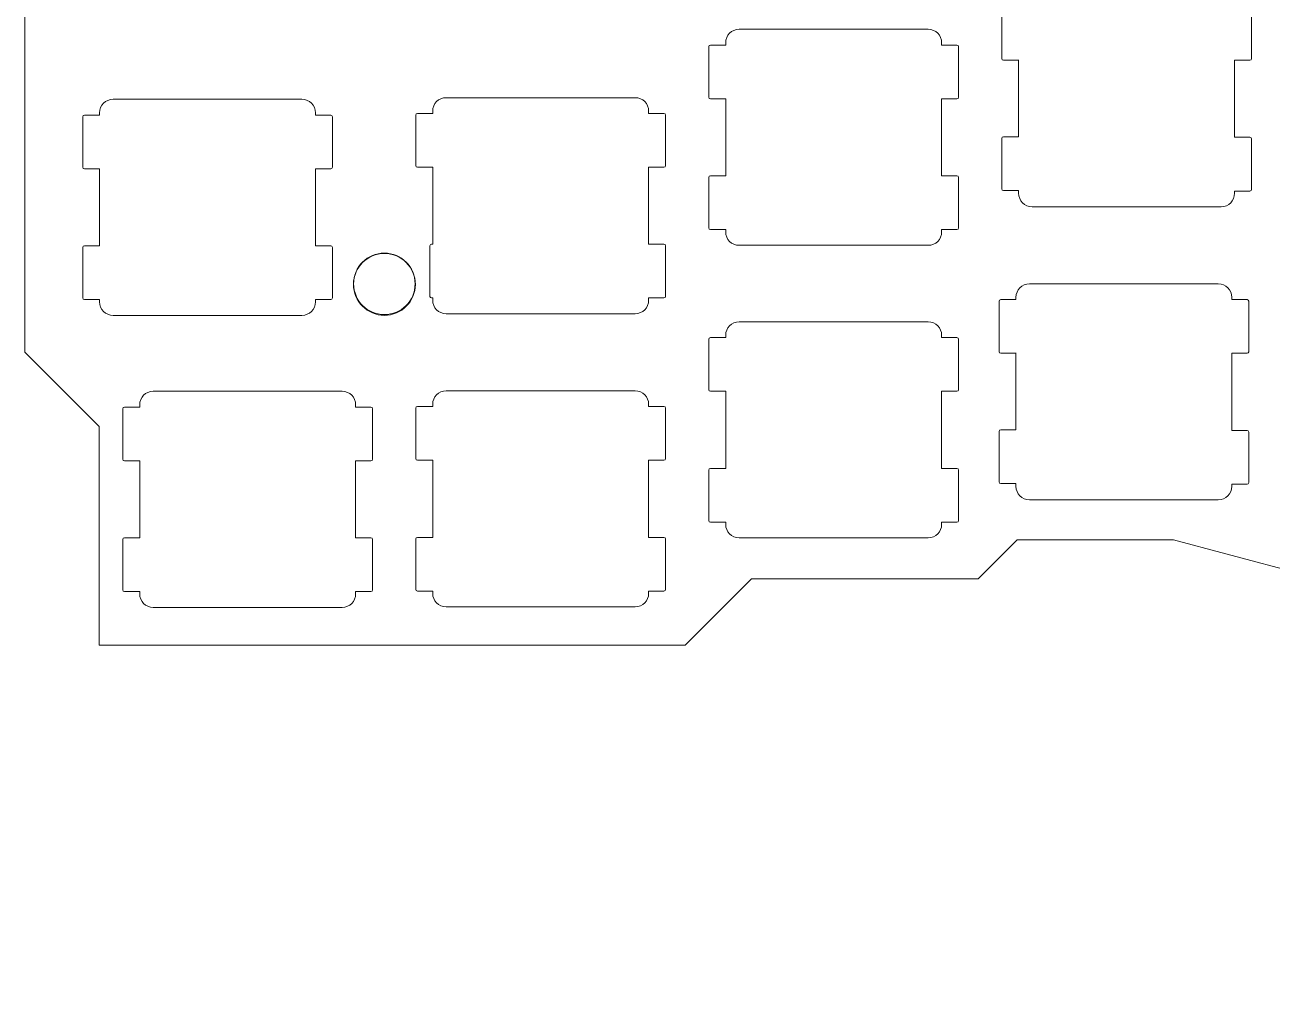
# Model space of a CAD drawing. Header units: millimetres. Extents: x -194 to 290, y 0 to 127.
# Drawn here: x -194.1 to -113, y 0.2 to 63.4 of the extents above; entities that cross this region are included whole.
import ezdxf

# ---------------------------------------------------------------- set-up
doc = ezdxf.new("R2010")
doc.units = ezdxf.units.MM
doc.header["$MEASUREMENT"] = 0
doc.layers.add('holes', color=7, linetype='Continuous')
doc.layers.add('Layer 1', color=7, linetype='Continuous')

# ---------------------------------------------------------------- blocks, each defined once
blk = doc.blocks.new('block 3')
at = {"layer": 'Layer 1', "color": 7, "lineweight": 9, "true_color": 0xffffff}
blk.add_lwpolyline([(-191.583, 39.657), (-191.583, 39.657)], dxfattribs=at)
blk.add_open_spline([(-191.752, 39.812), (-191.749, 39.815), (-191.745, 39.819), (-191.745, 39.819)], degree=3, dxfattribs=at)
blk = doc.blocks.new('block 4')
at = {"layer": 'Layer 1', "color": 7, "lineweight": 9, "true_color": 0xffffff}
for points in [[(-191.745, 39.819), (-191.745, 39.819)], [(-191.583, 39.657), (-191.583, 39.657)], [(-191.583, 39.657), (-191.583, 39.657)]]:
    blk.add_lwpolyline(points, dxfattribs=at)
blk.add_open_spline([(-191.752, 39.812), (-191.749, 39.815), (-191.745, 39.819), (-191.745, 39.819)], degree=3, dxfattribs=at)
blk = doc.blocks.new('block 5')
at = {"layer": 'Layer 1', "color": 7, "lineweight": 9, "true_color": 0xffffff}
blk.add_open_spline([(-191.752, 39.812), (-191.749, 39.815), (-191.745, 39.819), (-191.745, 39.819), (-191.745, 39.819), (-194.077, 42.151), (-194.077, 42.151), (-194.077, 42.151), (-194.077, 121.653), (-194.077, 121.653), (-194.077, 121.653), (-193.858, 121.871), (-193.858, 121.871), (-193.858, 121.871), (-191.583, 124.147), (-191.583, 124.147), (-191.583, 124.147), (-188.997, 126.733), (-188.997, 126.733), (-188.997, 126.733), (-31.898, 126.733), (-31.898, 126.733), (-31.898, 126.733), (-31.898, 41.897), (-31.898, 41.897), (-31.898, 41.897), (-33.659, 38.842), (-33.659, 38.842), (-33.659, 38.842), (-54.141, 3.296), (-54.141, 3.296), (-54.141, 3.296), (-54.173, 3.239), (-54.173, 3.239), (-54.173, 3.239), (-55.901, 0.241), (-55.901, 0.241), (-55.901, 0.241), (-56.028, 0.241), (-56.028, 0.241), (-56.028, 0.241), (-58.984, 1.945), (-58.984, 1.945), (-58.984, 1.945), (-59.083, 2.001), (-59.083, 2.001), (-59.083, 2.001), (-94.372, 22.353), (-94.372, 22.353), (-94.372, 22.353), (-97.43, 24.117), (-97.43, 24.117), (-97.43, 24.117), (-100.838, 25.023), (-100.838, 25.023), (-100.838, 25.023), (-115.993, 29.052), (-115.993, 29.052), (-115.993, 29.052), (-119.401, 29.959), (-119.401, 29.959), (-119.401, 29.959), (-129.561, 29.959), (-129.561, 29.959), (-129.561, 29.959), (-129.607, 29.913), (-129.607, 29.913), (-129.607, 29.913), (-132.055, 27.465), (-132.055, 27.465), (-132.055, 27.465), (-132.101, 27.419), (-132.101, 27.419), (-132.101, 27.419), (-146.833, 27.419), (-146.833, 27.419), (-146.833, 27.419), (-148.657, 25.595), (-148.657, 25.595), (-148.657, 25.595), (-149.327, 24.925), (-149.327, 24.925), (-149.327, 24.925), (-151.151, 23.101), (-151.151, 23.101), (-151.151, 23.101), (-189.251, 23.101), (-189.251, 23.101), (-189.251, 23.101), (-189.251, 37.325), (-189.251, 37.325), (-189.251, 37.325), (-191.745, 39.819), (-191.745, 39.819)], degree=3, knots=[0, 0, 0, 0, 1, 1, 1, 2, 2, 2, 3, 3, 3, 4, 4, 4, 5, 5, 5, 6, 6, 6, 7, 7, 7, 8, 8, 8, 9, 9, 9, 10, 10, 10, 11, 11, 11, 12, 12, 12, 13, 13, 13, 14, 14, 14, 15, 15, 15, 16, 16, 16, 17, 17, 17, 18, 18, 18, 19, 19, 19, 20, 20, 20, 21, 21, 21, 22, 22, 22, 23, 23, 23, 24, 24, 24, 25, 25, 25, 26, 26, 26, 27, 27, 27, 28, 28, 28, 29, 29, 29, 30, 30, 30, 31, 31, 31, 31], dxfattribs=at)
blk = doc.blocks.new('block 2')
at = {"layer": 'Layer 1'}
for name in ['block 5', 'block 3', 'block 4']:
    blk.add_blockref(name, (0, 0), dxfattribs=at)
blk = doc.blocks.new('block 38')
at = {"layer": 'holes', "color": 7, "lineweight": 9, "true_color": 0xffffff}
blk.add_open_spline([(-170.706, 48.596), (-169.601, 48.596), (-168.706, 47.7), (-168.706, 46.596), (-168.706, 45.491), (-169.601, 44.596), (-170.706, 44.596), (-171.811, 44.596), (-172.706, 45.491), (-172.706, 46.596), (-172.706, 47.7), (-171.811, 48.596), (-170.706, 48.596)], degree=3, knots=[0, 0, 0, 0, 1, 1, 1, 2, 2, 2, 3, 3, 3, 4, 4, 4, 4], dxfattribs=at)
blk = doc.blocks.new('block 35')
at = {"layer": 'holes'}
blk.add_blockref('block 38', (0, 0), dxfattribs=at)
blk = doc.blocks.new('block 52')
at = {"layer": 'holes', "color": 7, "lineweight": 9, "true_color": 0xffffff}
blk.add_open_spline([(-170.703, 44.548), (-171.814, 44.548), (-172.714, 45.448), (-172.714, 46.559), (-172.714, 47.669), (-171.814, 48.57), (-170.703, 48.57), (-169.593, 48.57), (-168.692, 47.669), (-168.692, 46.559), (-168.692, 45.448), (-169.593, 44.548), (-170.703, 44.548)], degree=3, knots=[0, 0, 0, 0, 1, 1, 1, 2, 2, 2, 3, 3, 3, 4, 4, 4, 4], dxfattribs=at)
blk = doc.blocks.new('block 49')
at = {"layer": 'holes', "color": 7, "lineweight": 9, "true_color": 0xffffff}
for points, knots in [([(-129.464, 61.164), (-129.464, 61.164), (-129.464, 56.154), (-129.464, 56.154), (-129.464, 56.154), (-130.451, 56.154), (-130.451, 56.154), (-130.522, 56.154), (-130.557, 56.119), (-130.557, 56.049), (-130.557, 56.049), (-130.557, 52.768), (-130.557, 52.768), (-130.557, 52.697), (-130.522, 52.662), (-130.451, 52.662), (-130.451, 52.662), (-129.464, 52.662), (-129.464, 52.662), (-129.464, 52.662), (-129.464, 52.486), (-129.464, 52.486), (-129.464, 51.992), (-129.076, 51.604), (-128.582, 51.604), (-128.582, 51.604), (-116.305, 51.604), (-116.305, 51.604), (-115.811, 51.604), (-115.423, 51.992), (-115.423, 52.486), (-115.423, 52.486), (-115.423, 52.627), (-115.423, 52.627), (-115.423, 52.627), (-114.435, 52.627), (-114.435, 52.627), (-114.365, 52.627), (-114.329, 52.662), (-114.329, 52.733), (-114.329, 52.733), (-114.329, 56.013), (-114.329, 56.013), (-114.329, 56.084), (-114.365, 56.119), (-114.435, 56.119), (-114.435, 56.119), (-115.423, 56.119), (-115.423, 56.119), (-115.423, 56.119), (-115.423, 61.129), (-115.423, 61.129), (-115.423, 61.129), (-114.435, 61.129), (-114.435, 61.129), (-114.365, 61.129), (-114.329, 61.164), (-114.329, 61.234), (-114.329, 61.234), (-114.329, 64.515), (-114.329, 64.515), (-114.329, 64.586), (-114.365, 64.621), (-114.435, 64.621), (-114.435, 64.621), (-115.423, 64.621), (-115.423, 64.621), (-115.423, 64.621), (-115.423, 64.762), (-115.423, 64.762), (-115.423, 65.256), (-115.811, 65.644), (-116.305, 65.644), (-116.305, 65.644), (-128.582, 65.644), (-128.582, 65.644), (-129.076, 65.644), (-129.464, 65.256), (-129.464, 64.762), (-129.464, 64.762), (-129.464, 64.621), (-129.464, 64.621), (-129.464, 64.621), (-130.451, 64.621), (-130.451, 64.621), (-130.522, 64.621), (-130.557, 64.586), (-130.557, 64.515), (-130.557, 64.515), (-130.557, 61.234), (-130.557, 61.234), (-130.557, 61.164), (-130.522, 61.129), (-130.451, 61.129), (-130.451, 61.129), (-129.464, 61.129), (-129.464, 61.129), (-129.464, 61.129), (-129.464, 61.164), (-129.464, 61.164), (-129.464, 61.164), (-129.464, 61.164), (-129.464, 61.164)], [0, 0, 0, 0, 1, 1, 1, 2, 2, 2, 3, 3, 3, 4, 4, 4, 5, 5, 5, 6, 6, 6, 7, 7, 7, 8, 8, 8, 9, 9, 9, 10, 10, 10, 11, 11, 11, 12, 12, 12, 13, 13, 13, 14, 14, 14, 15, 15, 15, 16, 16, 16, 17, 17, 17, 18, 18, 18, 19, 19, 19, 20, 20, 20, 21, 21, 21, 22, 22, 22, 23, 23, 23, 24, 24, 24, 25, 25, 25, 26, 26, 26, 27, 27, 27, 28, 28, 28, 29, 29, 29, 30, 30, 30, 31, 31, 31, 32, 32, 32, 33, 33, 33, 34, 34, 34, 34]), ([(-148.514, 58.624), (-148.514, 58.624), (-148.514, 53.614), (-148.514, 53.614), (-148.514, 53.614), (-149.501, 53.614), (-149.501, 53.614), (-149.572, 53.614), (-149.607, 53.579), (-149.607, 53.509), (-149.607, 53.509), (-149.607, 50.228), (-149.607, 50.228), (-149.607, 50.157), (-149.572, 50.122), (-149.501, 50.122), (-149.501, 50.122), (-148.514, 50.122), (-148.514, 50.122), (-148.514, 50.122), (-148.514, 49.981), (-148.514, 49.981), (-148.514, 49.487), (-148.126, 49.099), (-147.632, 49.099), (-147.632, 49.099), (-135.355, 49.099), (-135.355, 49.099), (-134.861, 49.099), (-134.473, 49.487), (-134.473, 49.981), (-134.473, 49.981), (-134.473, 50.122), (-134.473, 50.122), (-134.473, 50.122), (-133.485, 50.122), (-133.485, 50.122), (-133.415, 50.122), (-133.379, 50.157), (-133.379, 50.228), (-133.379, 50.228), (-133.379, 53.509), (-133.379, 53.509), (-133.379, 53.579), (-133.415, 53.614), (-133.485, 53.614), (-133.485, 53.614), (-134.473, 53.614), (-134.473, 53.614), (-134.473, 53.614), (-134.473, 58.624), (-134.473, 58.624), (-134.473, 58.624), (-133.485, 58.624), (-133.485, 58.624), (-133.415, 58.624), (-133.379, 58.659), (-133.379, 58.73), (-133.379, 58.73), (-133.379, 62.011), (-133.379, 62.011), (-133.379, 62.081), (-133.415, 62.116), (-133.485, 62.116), (-133.485, 62.116), (-134.473, 62.116), (-134.473, 62.116), (-134.473, 62.116), (-134.473, 62.258), (-134.473, 62.258), (-134.473, 62.751), (-134.861, 63.139), (-135.355, 63.139), (-135.355, 63.139), (-147.632, 63.139), (-147.632, 63.139), (-148.126, 63.139), (-148.514, 62.751), (-148.514, 62.258), (-148.514, 62.258), (-148.514, 62.116), (-148.514, 62.116), (-148.514, 62.116), (-149.501, 62.116), (-149.501, 62.116), (-149.572, 62.116), (-149.607, 62.081), (-149.607, 62.011), (-149.607, 62.011), (-149.607, 58.73), (-149.607, 58.73), (-149.607, 58.659), (-149.572, 58.624), (-149.501, 58.624), (-149.501, 58.624), (-148.514, 58.624), (-148.514, 58.624)], [0, 0, 0, 0, 1, 1, 1, 2, 2, 2, 3, 3, 3, 4, 4, 4, 5, 5, 5, 6, 6, 6, 7, 7, 7, 8, 8, 8, 9, 9, 9, 10, 10, 10, 11, 11, 11, 12, 12, 12, 13, 13, 13, 14, 14, 14, 15, 15, 15, 16, 16, 16, 17, 17, 17, 18, 18, 18, 19, 19, 19, 20, 20, 20, 21, 21, 21, 22, 22, 22, 23, 23, 23, 24, 24, 24, 25, 25, 25, 26, 26, 26, 27, 27, 27, 28, 28, 28, 29, 29, 29, 30, 30, 30, 31, 31, 31, 32, 32, 32, 32]), ([(-189.224, 54.073), (-189.224, 54.073), (-189.224, 49.064), (-189.224, 49.064), (-189.224, 49.064), (-190.212, 49.064), (-190.212, 49.064), (-190.282, 49.064), (-190.318, 49.028), (-190.318, 48.958), (-190.318, 48.958), (-190.318, 45.677), (-190.318, 45.677), (-190.318, 45.606), (-190.282, 45.571), (-190.212, 45.571), (-190.212, 45.571), (-189.224, 45.571), (-189.224, 45.571), (-189.224, 45.571), (-189.224, 45.43), (-189.224, 45.43), (-189.224, 44.936), (-188.836, 44.548), (-188.342, 44.548), (-188.342, 44.548), (-176.066, 44.548), (-176.066, 44.548), (-175.572, 44.548), (-175.184, 44.936), (-175.184, 45.43), (-175.184, 45.43), (-175.184, 45.571), (-175.184, 45.571), (-175.184, 45.571), (-174.196, 45.571), (-174.196, 45.571), (-174.125, 45.571), (-174.09, 45.606), (-174.09, 45.677), (-174.09, 45.677), (-174.09, 48.958), (-174.09, 48.958), (-174.09, 49.028), (-174.125, 49.064), (-174.196, 49.064), (-174.196, 49.064), (-175.184, 49.064), (-175.184, 49.064), (-175.184, 49.064), (-175.184, 54.073), (-175.184, 54.073), (-175.184, 54.073), (-174.196, 54.073), (-174.196, 54.073), (-174.125, 54.073), (-174.09, 54.108), (-174.09, 54.179), (-174.09, 54.179), (-174.09, 57.46), (-174.09, 57.46), (-174.09, 57.53), (-174.125, 57.566), (-174.196, 57.566), (-174.196, 57.566), (-175.184, 57.566), (-175.184, 57.566), (-175.184, 57.566), (-175.184, 57.707), (-175.184, 57.707), (-175.184, 58.201), (-175.572, 58.589), (-176.066, 58.589), (-176.066, 58.589), (-188.342, 58.589), (-188.342, 58.589), (-188.836, 58.589), (-189.224, 58.201), (-189.224, 57.707), (-189.224, 57.707), (-189.224, 57.566), (-189.224, 57.566), (-189.224, 57.566), (-190.212, 57.566), (-190.212, 57.566), (-190.282, 57.566), (-190.318, 57.53), (-190.318, 57.46), (-190.318, 57.46), (-190.318, 54.179), (-190.318, 54.179), (-190.318, 54.108), (-190.282, 54.073), (-190.212, 54.073), (-190.212, 54.073), (-189.224, 54.073), (-189.224, 54.073), (-189.224, 54.073), (-189.224, 54.073), (-189.224, 54.073)], [0, 0, 0, 0, 1, 1, 1, 2, 2, 2, 3, 3, 3, 4, 4, 4, 5, 5, 5, 6, 6, 6, 7, 7, 7, 8, 8, 8, 9, 9, 9, 10, 10, 10, 11, 11, 11, 12, 12, 12, 13, 13, 13, 14, 14, 14, 15, 15, 15, 16, 16, 16, 17, 17, 17, 18, 18, 18, 19, 19, 19, 20, 20, 20, 21, 21, 21, 22, 22, 22, 23, 23, 23, 24, 24, 24, 25, 25, 25, 26, 26, 26, 27, 27, 27, 28, 28, 28, 29, 29, 29, 30, 30, 30, 31, 31, 31, 32, 32, 32, 33, 33, 33, 33]), ([(-167.564, 54.179), (-167.564, 54.179), (-167.564, 49.169), (-167.564, 49.169), (-167.564, 49.169), (-167.634, 49.169), (-167.634, 49.169), (-167.705, 49.169), (-167.74, 49.134), (-167.74, 49.064), (-167.74, 49.064), (-167.74, 45.783), (-167.74, 45.783), (-167.74, 45.712), (-167.705, 45.677), (-167.634, 45.677), (-167.634, 45.677), (-167.564, 45.677), (-167.564, 45.677), (-167.564, 45.677), (-167.564, 45.536), (-167.564, 45.536), (-167.564, 45.042), (-167.176, 44.654), (-166.682, 44.654), (-166.682, 44.654), (-154.405, 44.654), (-154.405, 44.654), (-153.911, 44.654), (-153.523, 45.042), (-153.523, 45.536), (-153.523, 45.536), (-153.523, 45.677), (-153.523, 45.677), (-153.523, 45.677), (-152.535, 45.677), (-152.535, 45.677), (-152.465, 45.677), (-152.429, 45.712), (-152.429, 45.783), (-152.429, 45.783), (-152.429, 49.064), (-152.429, 49.064), (-152.429, 49.134), (-152.465, 49.169), (-152.535, 49.169), (-152.535, 49.169), (-153.523, 49.169), (-153.523, 49.169), (-153.523, 49.169), (-153.523, 54.179), (-153.523, 54.179), (-153.523, 54.179), (-152.535, 54.179), (-152.535, 54.179), (-152.465, 54.179), (-152.429, 54.214), (-152.429, 54.285), (-152.429, 54.285), (-152.429, 57.566), (-152.429, 57.566), (-152.429, 57.636), (-152.465, 57.671), (-152.535, 57.671), (-152.535, 57.671), (-153.523, 57.671), (-153.523, 57.671), (-153.523, 57.671), (-153.523, 57.813), (-153.523, 57.813), (-153.523, 58.306), (-153.911, 58.694), (-154.405, 58.694), (-154.405, 58.694), (-166.682, 58.694), (-166.682, 58.694), (-167.176, 58.694), (-167.564, 58.306), (-167.564, 57.813), (-167.564, 57.813), (-167.564, 57.671), (-167.564, 57.671), (-167.564, 57.671), (-168.551, 57.671), (-168.551, 57.671), (-168.622, 57.671), (-168.657, 57.636), (-168.657, 57.566), (-168.657, 57.566), (-168.657, 54.285), (-168.657, 54.285), (-168.657, 54.214), (-168.622, 54.179), (-168.551, 54.179), (-168.551, 54.179), (-167.564, 54.179), (-167.564, 54.179)], [0, 0, 0, 0, 1, 1, 1, 2, 2, 2, 3, 3, 3, 4, 4, 4, 5, 5, 5, 6, 6, 6, 7, 7, 7, 8, 8, 8, 9, 9, 9, 10, 10, 10, 11, 11, 11, 12, 12, 12, 13, 13, 13, 14, 14, 14, 15, 15, 15, 16, 16, 16, 17, 17, 17, 18, 18, 18, 19, 19, 19, 20, 20, 20, 21, 21, 21, 22, 22, 22, 23, 23, 23, 24, 24, 24, 25, 25, 25, 26, 26, 26, 27, 27, 27, 28, 28, 28, 29, 29, 29, 30, 30, 30, 31, 31, 31, 32, 32, 32, 32]), ([(-129.64, 42.114), (-129.64, 42.114), (-129.64, 37.104), (-129.64, 37.104), (-129.64, 37.104), (-130.628, 37.104), (-130.628, 37.104), (-130.698, 37.104), (-130.734, 37.069), (-130.734, 36.999), (-130.734, 36.999), (-130.734, 33.718), (-130.734, 33.718), (-130.734, 33.647), (-130.698, 33.612), (-130.628, 33.612), (-130.628, 33.612), (-129.64, 33.612), (-129.64, 33.612), (-129.64, 33.612), (-129.64, 33.436), (-129.64, 33.436), (-129.64, 32.942), (-129.252, 32.554), (-128.758, 32.554), (-128.758, 32.554), (-116.481, 32.554), (-116.481, 32.554), (-115.987, 32.554), (-115.599, 32.942), (-115.599, 33.436), (-115.599, 33.436), (-115.599, 33.577), (-115.599, 33.577), (-115.599, 33.577), (-114.612, 33.577), (-114.612, 33.577), (-114.541, 33.577), (-114.506, 33.612), (-114.506, 33.683), (-114.506, 33.683), (-114.506, 36.963), (-114.506, 36.963), (-114.506, 37.034), (-114.541, 37.069), (-114.612, 37.069), (-114.612, 37.069), (-115.599, 37.069), (-115.599, 37.069), (-115.599, 37.069), (-115.599, 42.079), (-115.599, 42.079), (-115.599, 42.079), (-114.612, 42.079), (-114.612, 42.079), (-114.541, 42.079), (-114.506, 42.114), (-114.506, 42.184), (-114.506, 42.184), (-114.506, 45.465), (-114.506, 45.465), (-114.506, 45.536), (-114.541, 45.571), (-114.612, 45.571), (-114.612, 45.571), (-115.599, 45.571), (-115.599, 45.571), (-115.599, 45.571), (-115.599, 45.712), (-115.599, 45.712), (-115.599, 46.206), (-115.987, 46.594), (-116.481, 46.594), (-116.481, 46.594), (-128.758, 46.594), (-128.758, 46.594), (-129.252, 46.594), (-129.64, 46.206), (-129.64, 45.712), (-129.64, 45.712), (-129.64, 45.571), (-129.64, 45.571), (-129.64, 45.571), (-130.628, 45.571), (-130.628, 45.571), (-130.698, 45.571), (-130.734, 45.536), (-130.734, 45.465), (-130.734, 45.465), (-130.734, 42.184), (-130.734, 42.184), (-130.734, 42.114), (-130.698, 42.079), (-130.628, 42.079), (-130.628, 42.079), (-129.64, 42.079), (-129.64, 42.079), (-129.64, 42.079), (-129.64, 42.114), (-129.64, 42.114)], [0, 0, 0, 0, 1, 1, 1, 2, 2, 2, 3, 3, 3, 4, 4, 4, 5, 5, 5, 6, 6, 6, 7, 7, 7, 8, 8, 8, 9, 9, 9, 10, 10, 10, 11, 11, 11, 12, 12, 12, 13, 13, 13, 14, 14, 14, 15, 15, 15, 16, 16, 16, 17, 17, 17, 18, 18, 18, 19, 19, 19, 20, 20, 20, 21, 21, 21, 22, 22, 22, 23, 23, 23, 24, 24, 24, 25, 25, 25, 26, 26, 26, 27, 27, 27, 28, 28, 28, 29, 29, 29, 30, 30, 30, 31, 31, 31, 32, 32, 32, 33, 33, 33, 33]), ([(-148.514, 39.609), (-148.514, 39.609), (-148.514, 34.6), (-148.514, 34.6), (-148.514, 34.6), (-149.501, 34.6), (-149.501, 34.6), (-149.572, 34.6), (-149.607, 34.564), (-149.607, 34.494), (-149.607, 34.494), (-149.607, 31.213), (-149.607, 31.213), (-149.607, 31.143), (-149.572, 31.107), (-149.501, 31.107), (-149.501, 31.107), (-148.514, 31.107), (-148.514, 31.107), (-148.514, 31.107), (-148.514, 30.966), (-148.514, 30.966), (-148.514, 30.472), (-148.126, 30.084), (-147.632, 30.084), (-147.632, 30.084), (-135.355, 30.084), (-135.355, 30.084), (-134.861, 30.084), (-134.473, 30.472), (-134.473, 30.966), (-134.473, 30.966), (-134.473, 31.107), (-134.473, 31.107), (-134.473, 31.107), (-133.485, 31.107), (-133.485, 31.107), (-133.415, 31.107), (-133.379, 31.143), (-133.379, 31.213), (-133.379, 31.213), (-133.379, 34.494), (-133.379, 34.494), (-133.379, 34.564), (-133.415, 34.6), (-133.485, 34.6), (-133.485, 34.6), (-134.473, 34.6), (-134.473, 34.6), (-134.473, 34.6), (-134.473, 39.609), (-134.473, 39.609), (-134.473, 39.609), (-133.485, 39.609), (-133.485, 39.609), (-133.415, 39.609), (-133.379, 39.644), (-133.379, 39.715), (-133.379, 39.715), (-133.379, 42.996), (-133.379, 42.996), (-133.379, 43.066), (-133.415, 43.102), (-133.485, 43.102), (-133.485, 43.102), (-134.473, 43.102), (-134.473, 43.102), (-134.473, 43.102), (-134.473, 43.243), (-134.473, 43.243), (-134.473, 43.737), (-134.861, 44.125), (-135.355, 44.125), (-135.355, 44.125), (-147.632, 44.125), (-147.632, 44.125), (-148.126, 44.125), (-148.514, 43.737), (-148.514, 43.243), (-148.514, 43.243), (-148.514, 43.102), (-148.514, 43.102), (-148.514, 43.102), (-149.501, 43.102), (-149.501, 43.102), (-149.572, 43.102), (-149.607, 43.066), (-149.607, 42.996), (-149.607, 42.996), (-149.607, 39.715), (-149.607, 39.715), (-149.607, 39.644), (-149.572, 39.609), (-149.501, 39.609), (-149.501, 39.609), (-148.514, 39.609), (-148.514, 39.609), (-148.514, 39.609), (-148.514, 39.609), (-148.514, 39.609)], [0, 0, 0, 0, 1, 1, 1, 2, 2, 2, 3, 3, 3, 4, 4, 4, 5, 5, 5, 6, 6, 6, 7, 7, 7, 8, 8, 8, 9, 9, 9, 10, 10, 10, 11, 11, 11, 12, 12, 12, 13, 13, 13, 14, 14, 14, 15, 15, 15, 16, 16, 16, 17, 17, 17, 18, 18, 18, 19, 19, 19, 20, 20, 20, 21, 21, 21, 22, 22, 22, 23, 23, 23, 24, 24, 24, 25, 25, 25, 26, 26, 26, 27, 27, 27, 28, 28, 28, 29, 29, 29, 30, 30, 30, 31, 31, 31, 32, 32, 32, 33, 33, 33, 33]), ([(-186.614, 35.094), (-186.614, 35.094), (-186.614, 30.084), (-186.614, 30.084), (-186.614, 30.084), (-187.601, 30.084), (-187.601, 30.084), (-187.672, 30.084), (-187.707, 30.049), (-187.707, 29.978), (-187.707, 29.978), (-187.707, 26.698), (-187.707, 26.698), (-187.707, 26.627), (-187.672, 26.592), (-187.601, 26.592), (-187.601, 26.592), (-186.614, 26.592), (-186.614, 26.592), (-186.614, 26.592), (-186.614, 26.451), (-186.614, 26.451), (-186.614, 25.957), (-186.226, 25.569), (-185.732, 25.569), (-185.732, 25.569), (-173.455, 25.569), (-173.455, 25.569), (-172.961, 25.569), (-172.573, 25.957), (-172.573, 26.451), (-172.573, 26.451), (-172.573, 26.592), (-172.573, 26.592), (-172.573, 26.592), (-171.585, 26.592), (-171.585, 26.592), (-171.515, 26.592), (-171.479, 26.627), (-171.479, 26.698), (-171.479, 26.698), (-171.479, 29.978), (-171.479, 29.978), (-171.479, 30.049), (-171.515, 30.084), (-171.585, 30.084), (-171.585, 30.084), (-172.573, 30.084), (-172.573, 30.084), (-172.573, 30.084), (-172.573, 35.094), (-172.573, 35.094), (-172.573, 35.094), (-171.585, 35.094), (-171.585, 35.094), (-171.515, 35.094), (-171.479, 35.129), (-171.479, 35.199), (-171.479, 35.199), (-171.479, 38.48), (-171.479, 38.48), (-171.479, 38.551), (-171.515, 38.586), (-171.585, 38.586), (-171.585, 38.586), (-172.573, 38.586), (-172.573, 38.586), (-172.573, 38.586), (-172.573, 38.727), (-172.573, 38.727), (-172.573, 39.221), (-172.961, 39.609), (-173.455, 39.609), (-173.455, 39.609), (-185.732, 39.609), (-185.732, 39.609), (-186.226, 39.609), (-186.614, 39.221), (-186.614, 38.727), (-186.614, 38.727), (-186.614, 38.586), (-186.614, 38.586), (-186.614, 38.586), (-187.601, 38.586), (-187.601, 38.586), (-187.672, 38.586), (-187.707, 38.551), (-187.707, 38.48), (-187.707, 38.48), (-187.707, 35.199), (-187.707, 35.199), (-187.707, 35.129), (-187.672, 35.094), (-187.601, 35.094), (-187.601, 35.094), (-186.614, 35.094), (-186.614, 35.094)], [0, 0, 0, 0, 1, 1, 1, 2, 2, 2, 3, 3, 3, 4, 4, 4, 5, 5, 5, 6, 6, 6, 7, 7, 7, 8, 8, 8, 9, 9, 9, 10, 10, 10, 11, 11, 11, 12, 12, 12, 13, 13, 13, 14, 14, 14, 15, 15, 15, 16, 16, 16, 17, 17, 17, 18, 18, 18, 19, 19, 19, 20, 20, 20, 21, 21, 21, 22, 22, 22, 23, 23, 23, 24, 24, 24, 25, 25, 25, 26, 26, 26, 27, 27, 27, 28, 28, 28, 29, 29, 29, 30, 30, 30, 31, 31, 31, 32, 32, 32, 32]), ([(-167.564, 35.129), (-167.564, 35.129), (-167.564, 30.119), (-167.564, 30.119), (-167.564, 30.119), (-168.551, 30.119), (-168.551, 30.119), (-168.622, 30.119), (-168.657, 30.084), (-168.657, 30.014), (-168.657, 30.014), (-168.657, 26.733), (-168.657, 26.733), (-168.657, 26.662), (-168.622, 26.627), (-168.551, 26.627), (-168.551, 26.627), (-167.564, 26.627), (-167.564, 26.627), (-167.564, 26.627), (-167.564, 26.486), (-167.564, 26.486), (-167.564, 25.992), (-167.176, 25.604), (-166.682, 25.604), (-166.682, 25.604), (-154.405, 25.604), (-154.405, 25.604), (-153.911, 25.604), (-153.523, 25.992), (-153.523, 26.486), (-153.523, 26.486), (-153.523, 26.627), (-153.523, 26.627), (-153.523, 26.627), (-152.535, 26.627), (-152.535, 26.627), (-152.465, 26.627), (-152.429, 26.662), (-152.429, 26.733), (-152.429, 26.733), (-152.429, 30.014), (-152.429, 30.014), (-152.429, 30.084), (-152.465, 30.119), (-152.535, 30.119), (-152.535, 30.119), (-153.523, 30.119), (-153.523, 30.119), (-153.523, 30.119), (-153.523, 35.129), (-153.523, 35.129), (-153.523, 35.129), (-152.535, 35.129), (-152.535, 35.129), (-152.465, 35.129), (-152.429, 35.164), (-152.429, 35.235), (-152.429, 35.235), (-152.429, 38.516), (-152.429, 38.516), (-152.429, 38.586), (-152.465, 38.621), (-152.535, 38.621), (-152.535, 38.621), (-153.523, 38.621), (-153.523, 38.621), (-153.523, 38.621), (-153.523, 38.763), (-153.523, 38.763), (-153.523, 39.256), (-153.911, 39.644), (-154.405, 39.644), (-154.405, 39.644), (-166.682, 39.644), (-166.682, 39.644), (-167.176, 39.644), (-167.564, 39.256), (-167.564, 38.763), (-167.564, 38.763), (-167.564, 38.621), (-167.564, 38.621), (-167.564, 38.621), (-168.551, 38.621), (-168.551, 38.621), (-168.622, 38.621), (-168.657, 38.586), (-168.657, 38.516), (-168.657, 38.516), (-168.657, 35.235), (-168.657, 35.235), (-168.657, 35.164), (-168.622, 35.129), (-168.551, 35.129), (-168.551, 35.129), (-167.564, 35.129), (-167.564, 35.129)], [0, 0, 0, 0, 1, 1, 1, 2, 2, 2, 3, 3, 3, 4, 4, 4, 5, 5, 5, 6, 6, 6, 7, 7, 7, 8, 8, 8, 9, 9, 9, 10, 10, 10, 11, 11, 11, 12, 12, 12, 13, 13, 13, 14, 14, 14, 15, 15, 15, 16, 16, 16, 17, 17, 17, 18, 18, 18, 19, 19, 19, 20, 20, 20, 21, 21, 21, 22, 22, 22, 23, 23, 23, 24, 24, 24, 25, 25, 25, 26, 26, 26, 27, 27, 27, 28, 28, 28, 29, 29, 29, 30, 30, 30, 31, 31, 31, 32, 32, 32, 32])]:
    blk.add_open_spline(points, degree=3, knots=knots, dxfattribs=at)
at = {"layer": 'holes'}
blk.add_blockref('block 52', (0, 0), dxfattribs=at)

msp = doc.modelspace()

# ---------------------------------------------------------------- block references
at = {"layer": 'holes'}
for name in ['block 49', 'block 35']:
    msp.add_blockref(name, (0, 0), dxfattribs=at)
at = {"layer": 'Layer 1'}
msp.add_blockref('block 2', (0, 0), dxfattribs=at)

doc.saveas('drawing.dxf')
